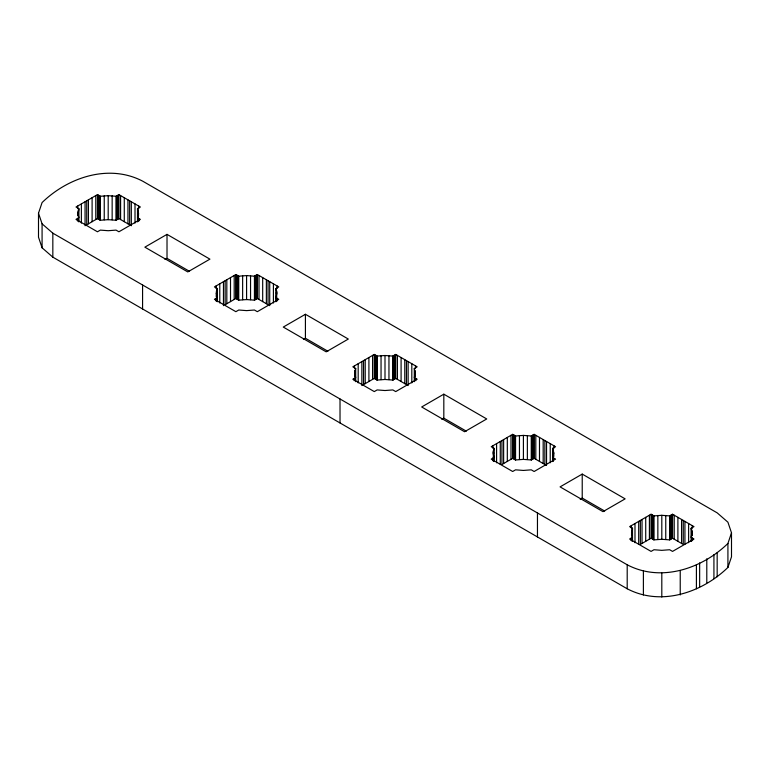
<?xml version="1.0" encoding="UTF-8"?>
<svg xmlns="http://www.w3.org/2000/svg" width="770" height="770" viewBox="0 0 770 770"><rect width="100%" height="100%" fill="white"/><g stroke="black" fill="none" stroke-linecap="round" stroke-linejoin="round"><path stroke-width="1.16" d="M77.857 215.59L78.886 208.66L76.009 207.005L97.463 194.618L100.341 196.273L108.195 195.686L116.049 196.273L118.917 194.618L140.371 207.005L137.503 208.66L137.503 221.847M137.503 208.66L138.523 213.194L137.503 217.727L140.371 219.392L118.917 231.78L116.049 230.115L108.195 230.711L100.341 230.115L97.463 231.78L76.009 219.392L78.886 217.727L77.857 213.194M216.255 296.7L216.514 290.819L217.284 288.567L214.416 286.912L235.87 274.524L238.738 276.18L246.593 275.593L254.447 276.18L257.324 274.524L278.779 286.912L275.901 288.567L275.901 301.753M354.662 376.607L354.922 370.726L355.692 368.474L352.824 366.818L374.278 354.431L377.146 356.087L385 355.499L392.854 356.087L395.722 354.431L417.176 366.818L414.308 368.474L414.308 381.66M414.308 368.474L415.338 373.007L414.308 377.55L417.176 379.206L395.722 391.593L392.854 389.928L385 390.525L377.146 389.928L374.278 391.593L352.824 379.206L355.692 377.55L354.662 373.007M494.099 448.381L493.07 452.914L494.099 457.457L491.222 459.113L512.676 471.5L515.553 469.835L523.407 470.432L531.262 469.835L534.13 471.5L555.584 459.113L552.716 457.457L553.746 452.914L552.716 448.381L555.584 446.725L534.13 434.338L531.262 435.993L523.407 435.406L515.553 435.993L512.676 434.338L491.222 446.725L494.099 448.381L494.099 461.567M631.477 535.227L632.497 528.287L629.629 526.632L651.083 514.245L653.951 515.9L661.805 515.313L669.659 515.9L672.537 514.245L693.991 526.632L691.113 528.287L691.113 541.474M691.113 528.287L692.143 532.821L691.113 537.364L693.991 539.019L672.537 551.407L669.659 549.741L661.805 550.338L653.951 549.741L651.083 551.407L629.629 539.019L632.497 537.364L631.477 532.821M38.5 213.194L42.081 202.568C68.01 177.341 108.984 163.452 142.797 181.229L717.168 512.849L727.919 522.195L731.5 532.821L731.5 556.806L727.919 567.432C701.99 592.659 661.016 606.548 627.203 588.771L52.832 257.151L42.081 247.805L38.5 237.179L38.5 213.194L42.081 223.829L42.081 247.805M727.919 567.432L727.919 543.456L731.5 532.821M42.081 223.829L52.832 233.175L627.203 564.785C661.016 582.572 701.99 568.684 727.919 543.456M129.649 200.806L129.649 224.792L118.917 218.593L116.049 220.258L108.195 219.662L100.341 220.258L97.463 218.593L86.741 224.792L86.741 200.806M167.013 234.369L144.866 247.16L187.774 271.925L209.921 259.144L167.013 234.369L167.013 258.354L189.487 271.329M165.001 259.509L167.013 258.354M268.047 280.723L268.047 304.699L257.324 298.5L254.447 300.165L246.593 299.569L238.738 300.165L235.87 298.5L225.138 304.699L225.138 280.723M305.421 314.275L283.273 327.067L326.182 351.832L348.319 339.05L305.421 314.275L305.421 338.261L327.895 351.236M303.409 339.416L305.421 338.261M408.129 361.592L408.129 385.568L395.722 378.407L392.854 380.072L385 379.475L377.146 380.072L374.278 378.407L361.871 385.568L361.871 361.592M443.818 394.182L421.681 406.974L464.579 431.739L486.727 418.957L443.818 394.182L443.818 418.168L466.293 431.142M441.807 419.323L443.818 418.168M546.536 465.475L534.13 458.314L531.262 459.979L523.407 459.382L515.553 459.979L512.676 458.314L501.953 464.512L501.953 440.536M582.226 474.089L560.079 486.881L602.987 511.646L625.134 498.864L582.226 474.089L582.226 498.075L604.7 511.049M580.214 499.229L582.226 498.075M683.26 520.443L683.26 544.419L672.537 538.22L669.659 539.885L661.805 539.289L653.951 539.885L651.083 538.22L640.351 544.419L640.351 520.443M275.901 288.567L276.931 293.101L275.901 297.644L278.779 299.299L257.324 311.686L254.447 310.021L246.593 310.618L238.738 310.021L235.87 311.686L214.416 299.299L217.284 297.644L216.255 293.101M717.168 552.802L717.168 576.778M713.925 554.679L713.925 578.655M706.793 558.799L706.793 582.774M699.651 562.918L699.651 586.894M696.407 564.785L696.407 588.771M692.548 538.192L692.548 540.588M692.307 525.66L692.307 528.066M692.143 532.821L692.143 535.227M691.884 530.54L691.884 535.333M691.566 528.028L691.566 541.223M688.621 523.533L688.621 542.715M684.934 521.406L684.934 544.188M681.585 519.471L681.585 543.447M680.228 570.994L680.228 594.969M677.898 517.344L677.898 541.32M674.212 515.217L674.212 539.193M672.537 514.245L672.537 538.22M672.085 514.504L672.085 538.48M671.103 515.072L671.103 539.058M670.112 515.65L670.112 539.626M669.659 515.9L669.659 539.885M665.761 515.457L665.761 539.433M661.805 515.313L661.805 539.289M661.805 573.063L661.805 597.039M657.85 515.457L657.85 539.433M653.951 515.9L653.951 539.885M653.509 515.65L653.509 539.626M652.517 515.072L652.517 539.058M651.535 514.504L651.535 538.48M651.083 514.245L651.083 538.22M649.408 515.217L649.408 539.193M645.722 517.344L645.722 541.32M643.393 570.994L643.393 594.969M642.036 519.471L642.036 543.447M638.676 521.406L638.676 544.188M634.99 523.533L634.99 542.715M632.497 528.287L632.497 541.474M632.054 528.028L632.054 541.223M631.727 530.54L631.727 535.333M631.304 525.66L631.304 528.066M631.063 538.192L631.063 540.588M627.203 564.785L627.203 588.771M553.909 445.753L553.909 448.159M553.746 452.914L553.746 456.514M553.486 450.633L553.486 456.629M553.158 448.121L553.158 461.317M552.716 448.381L552.716 461.567M550.223 443.626L550.223 462.808M546.536 441.499L546.536 464.281M544.862 440.536L544.862 464.512M543.177 439.564L543.177 463.54M539.491 437.437L539.491 461.413M537.46 512.974L537.46 536.95M535.804 435.31L535.804 459.286M534.13 434.338L534.13 458.314M533.677 434.598L533.677 458.574M532.696 435.166L532.696 459.151M531.704 435.733L531.704 459.719M531.262 435.993L531.262 459.979M527.363 435.55L527.363 459.526M523.407 435.406L523.407 459.382M519.452 435.55L519.452 459.526M515.553 435.993L515.553 459.979M515.101 435.733L515.101 459.719M514.11 435.166L514.11 459.151M513.128 434.598L513.128 458.574M512.676 434.338L512.676 458.314M511.001 435.31L511.001 459.286M507.315 437.437L507.315 461.413M503.628 439.564L503.628 463.54M500.279 441.499L500.279 464.281M496.592 443.626L496.592 462.808M493.647 451.721L493.647 454.117M493.647 457.707L493.647 461.307M493.329 450.633L493.329 457.832M492.906 445.753L492.906 448.159M492.665 458.285L492.665 460.681M415.742 378.378L415.742 380.775M415.502 365.846L415.502 368.253M415.338 373.007L415.338 376.607M415.078 370.726L415.078 376.722M414.761 377.8L414.761 380.207M411.815 363.719L411.815 382.902M406.454 360.63L406.454 384.605M404.779 359.657L404.779 383.633M401.093 357.53L401.093 381.506M397.407 355.403L397.407 379.379M395.722 354.431L395.722 378.407M395.28 354.691L395.28 378.667M394.288 355.259L394.288 379.244M393.306 355.827L393.306 379.812M392.854 356.087L392.854 380.072M388.956 355.644L388.956 379.62M385 355.499L385 379.475M381.044 355.644L381.044 379.62M377.146 356.087L377.146 380.072M376.694 355.827L376.694 379.812M375.712 355.259L375.712 379.244M374.721 354.691L374.721 378.667M374.278 354.431L374.278 378.407M372.593 355.403L372.593 379.379M368.907 357.53L368.907 381.506M365.221 359.657L365.221 383.633M363.546 360.63L363.546 384.605M358.185 363.719L358.185 382.902M355.692 368.474L355.692 381.66M355.24 377.8L355.24 380.207M354.922 370.726L354.922 376.722M354.498 365.846L354.498 368.253M354.258 378.378L354.258 380.775M340.022 398.985L340.022 422.961M277.335 298.471L277.335 300.868M277.094 285.94L277.094 288.346M276.671 290.819L276.671 298.009M276.353 291.907L276.353 294.304M276.353 297.894L276.353 301.494M273.408 283.812L273.408 302.995M269.721 281.685L269.721 305.661M266.372 279.751L266.372 303.726M262.686 277.623L262.686 301.599M258.999 275.496L258.999 299.472M257.324 274.524L257.324 298.5M256.872 274.784L256.872 298.76M255.89 275.352L255.89 299.338M254.899 275.92L254.899 299.905M254.447 276.18L254.447 300.165M250.548 275.737L250.548 299.713M246.593 275.593L246.593 299.569M242.637 275.737L242.637 299.713M238.738 276.18L238.738 300.165M238.296 275.92L238.296 299.905M237.304 275.352L237.304 299.338M236.323 274.784L236.323 298.76M235.87 274.524L235.87 298.5M234.196 275.496L234.196 299.472M230.509 277.623L230.509 301.599M226.823 279.751L226.823 303.726M223.464 281.685L223.464 305.661M219.777 283.812L219.777 302.995M217.284 288.567L217.284 301.753M216.842 288.307L216.842 301.494M216.514 290.819L216.514 296.816M216.091 285.94L216.091 288.346M215.85 298.471L215.85 300.868M142.575 284.987L142.575 308.963M138.937 218.565L138.937 220.961M138.696 206.033L138.696 208.429M138.523 213.194L138.523 215.59M138.273 210.913L138.273 215.706M137.946 208.401L137.946 221.587M135.01 203.906L135.01 223.088M131.323 201.778L131.323 225.754M127.964 199.844L127.964 223.82M124.278 197.717L124.278 221.693M120.592 195.59L120.592 219.566M118.917 194.618L118.917 218.593M118.465 194.877L118.465 218.853M117.483 195.445L117.483 219.421M116.491 196.013L116.491 219.999M116.049 196.273L116.049 220.258M112.15 195.83L112.15 219.806M108.195 195.686L108.195 219.662M104.239 195.83L104.239 219.806M100.341 196.273L100.341 220.258M99.888 196.013L99.888 219.999M98.897 195.445L98.897 219.421M97.915 194.877L97.915 218.853M97.463 194.618L97.463 218.593M95.788 195.59L95.788 219.566M92.102 197.717L92.102 221.693M88.415 199.844L88.415 223.82M85.066 201.778L85.066 225.754M81.379 203.906L81.379 223.088M78.886 208.66L78.886 221.847M78.434 208.401L78.434 221.587M78.117 210.913L78.117 215.706M77.693 206.033L77.693 208.429M77.452 218.565L77.452 220.961M52.832 233.175L52.832 257.151"/></g></svg>
